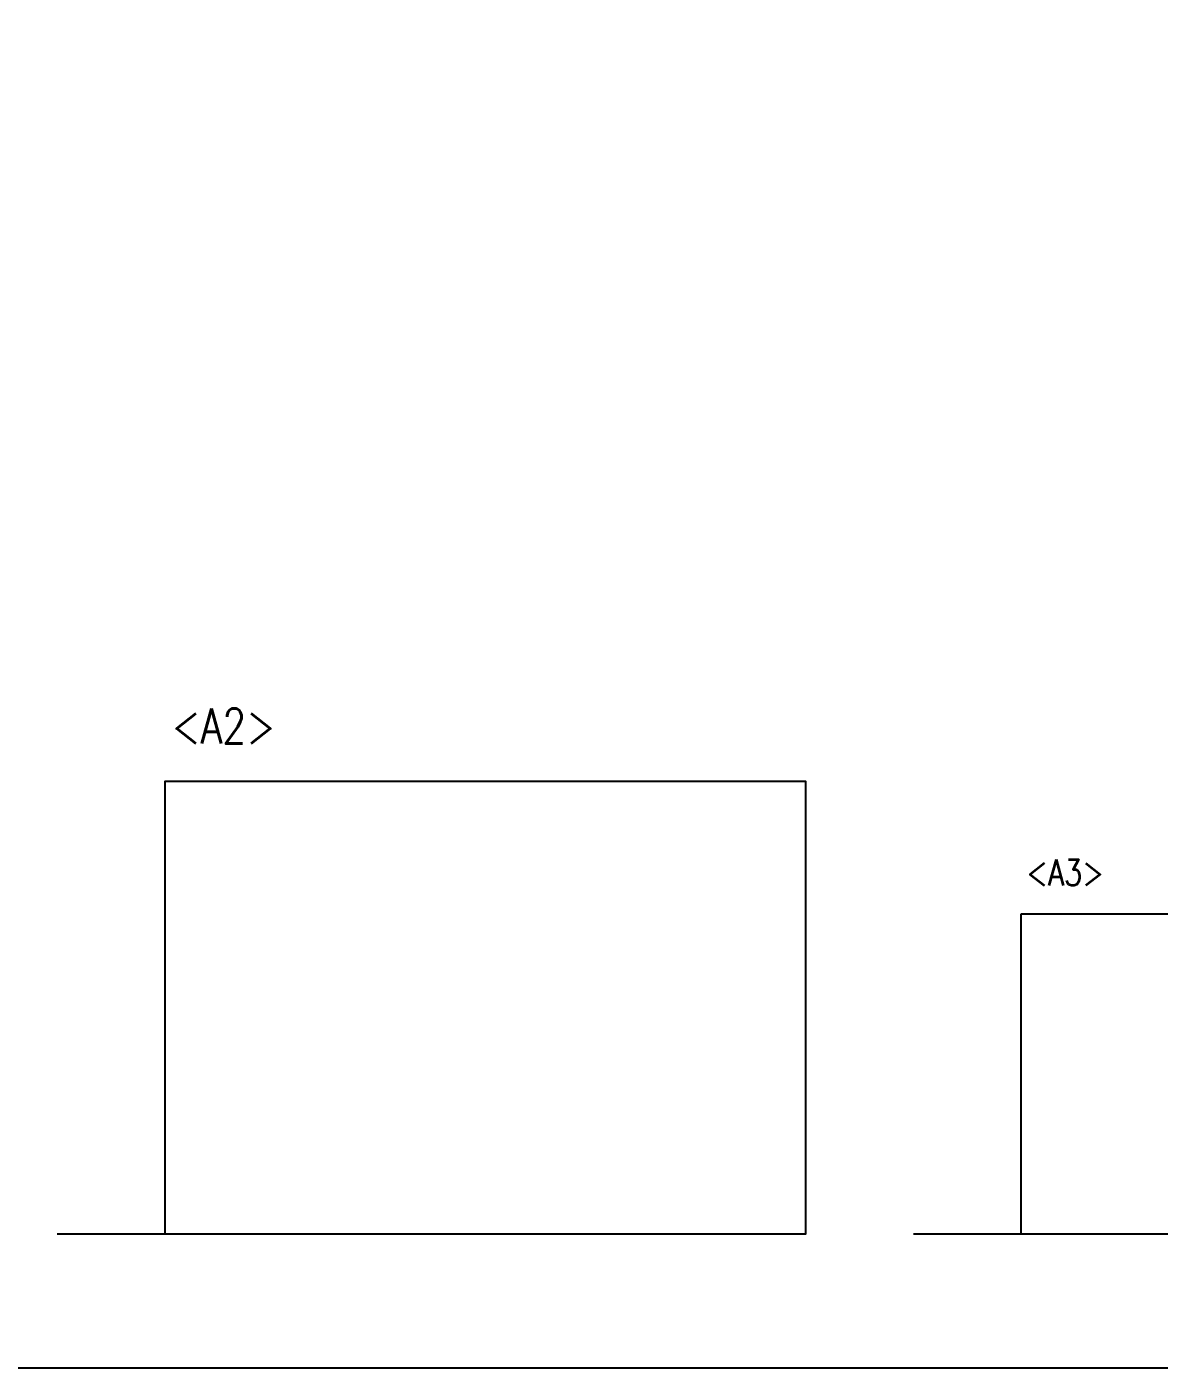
# Model space of a CAD drawing. Header units: millimetres. Extents: x -69 to 11173, y 1341 to 6119.
# Drawn here: x 2433 to 3483, y 3545 to 4788 of the extents above; entities that cross this region are included whole.
import ezdxf

# ---------------------------------------------------------------- set-up
doc = ezdxf.new("R2010")
doc.units = ezdxf.units.MM
doc.styles.get("Standard").update_dxf_attribs({"font": 'romans.shx', "bigfont": 'whgtxt.shx'})

msp = doc.modelspace()

# ---------------------------------------------------------------- linework, layer by layer
at = {"color": 1}
for p, q in [((2560.93018, 3668.86768), (2460.93018, 3668.86768)), ((3354.93018, 3668.86768), (3254.93018, 3668.86768))]:
    msp.add_line(p, q, dxfattribs=at)
for points in [[(-69.17606, 5984.57455), (5119.85463, 5984.57455), (5119.85463, 3544.67551), (-69.17606, 3544.67551)], [(2560.93018, 3668.86768), (2560.93018, 4088.86768), (3154.93018, 4088.86768), (3154.93018, 3668.86768)], [(3354.93018, 3965.86768), (3774.93018, 3965.86768), (3774.93018, 3668.86768), (3354.93018, 3668.86768)]]:
    msp.add_lwpolyline(points, close=True)

# ---------------------------------------------------------------- texts
at = {"color": 7, "true_color": 0xffffff, "width": 0.8}
for s, height, p in [('<A2>', 32.4, (2567.3727, 4123.69028)), ('<A3>', 24.3, (3359.76207, 3991.98463))]:
    msp.add_text(s, height=height, dxfattribs=at).set_placement(p)

doc.saveas('drawing.dxf')
